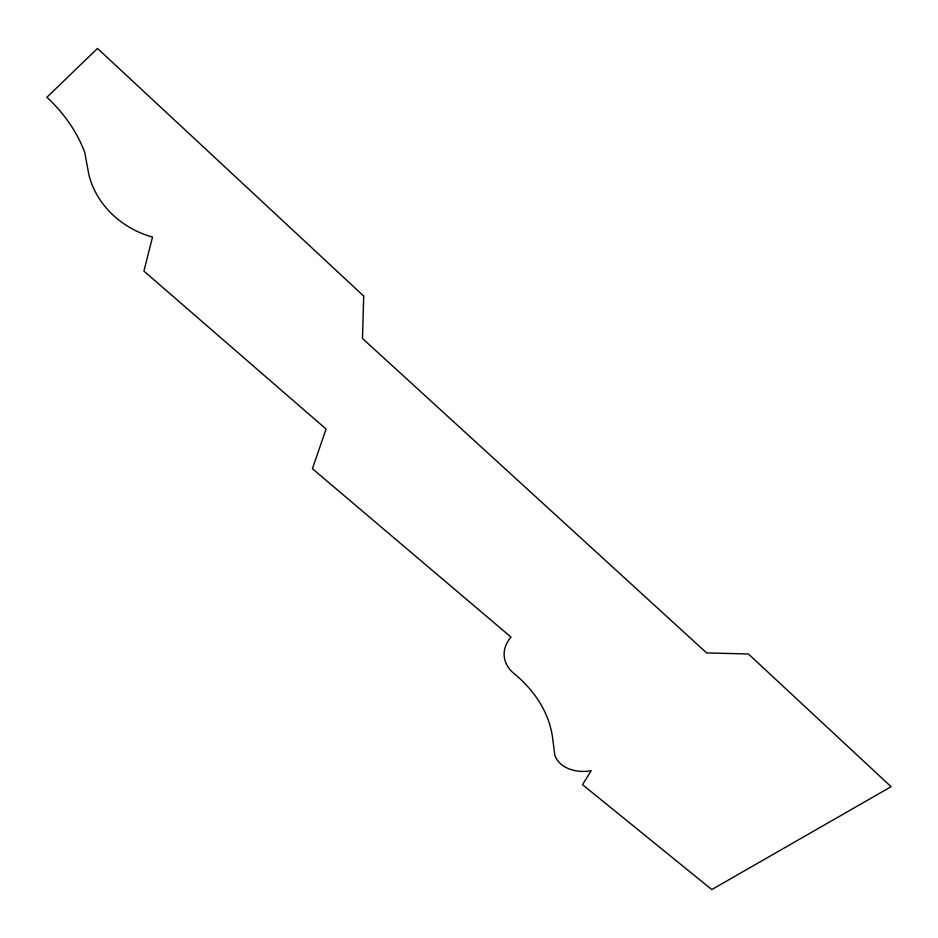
<?xml version="1.0" encoding="UTF-8"?>
<svg xmlns="http://www.w3.org/2000/svg" width="938" height="938" viewBox="0 0 938 938"><rect width="100%" height="100%" fill="white"/><g stroke="black" fill="none" stroke-linecap="round" stroke-linejoin="round"><path stroke-width="1.41" d="M363.698 296.056L362.478 338.466L706.619 652.907L748.442 653.997L891.1 786.712L711.778 889.564L582.533 784.684L591.186 770.708A31.294 22.289 -5.8 0 1 554.768 754.832L552.599 737.913A160.844 115.034 -0.3 0 0 514.634 674.023A40.017 29.887 -5.1 0 1 511.022 637.101L312.424 468.73L326.072 429.041L143.901 271.094L152.519 237.068A84.901 74.7 20.9 0 1 88.793 174.269L84.713 152.284A140.43 115.808 27.1 0 0 46.9 97.271L97.517 48.436L363.698 296.056"/></g></svg>
